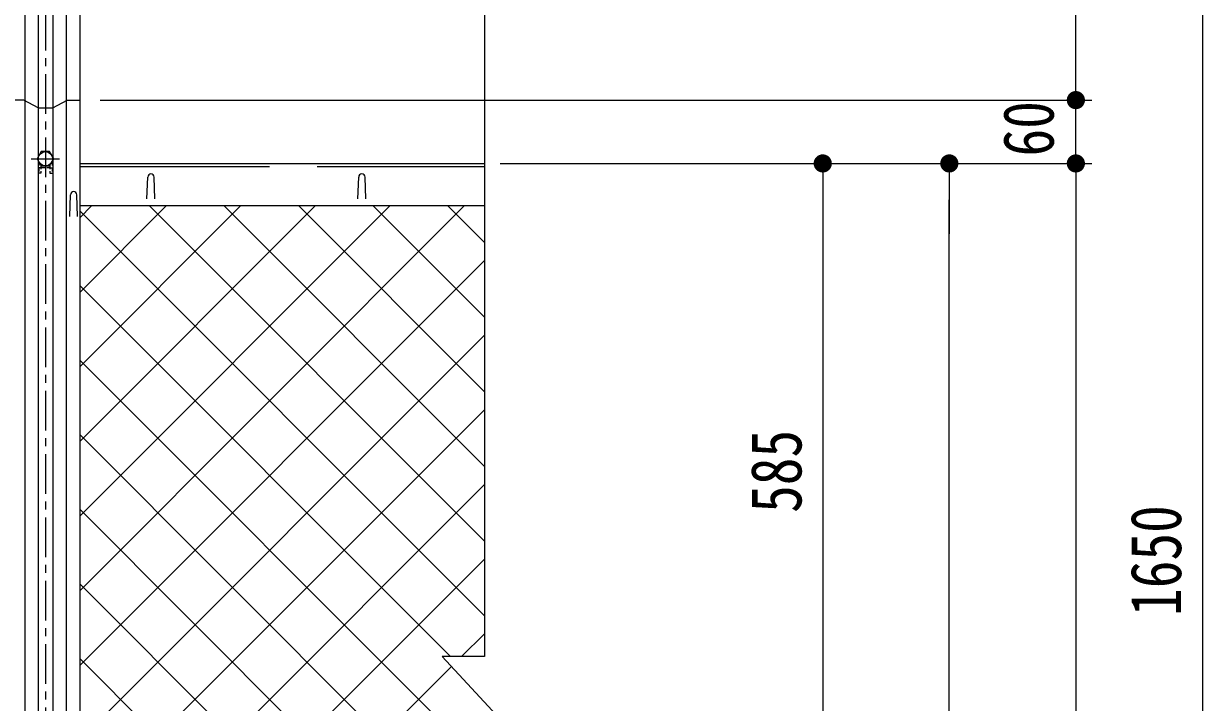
# Model space of a CAD drawing. Units: millimetres, scale not verified. Extents: x -4455 to 4455, y -3150 to 3150.
# Drawn here: x -1514 to -396, y 531 to 1175 of the extents above; entities that cross this region are included whole.
import ezdxf
from ezdxf.enums import TextEntityAlignment as Align

# ---------------------------------------------------------------- set-up
doc = ezdxf.new("R2010")
doc.units = ezdxf.units.MM
doc.header["$LTSCALE"] = 30
for name, pattern in [('DASHED', [7.5, 6, -1.5]), ('USER1', [2, 1.25, -0.25, 0.25, -0.25]), ('USER2', [1.125, 0.75, -0.125, 0.125, -0.125]), ('USER3', [0.1875, 0.125, -0.0625]), ('USER4', [4, 2.5, -0.5, 0.5, -0.5])]:
    doc.linetypes.add(name, pattern=pattern)
for name, color, linetype, lineweight in [('0-2_D-STR1', 1, 'Continuous', 18), ('0-3_1部材', 7, 'Continuous', 9), ('0-5_D-STR2', 1, 'Continuous', 13), ('0-6_D-STR-DIM', 4, 'Continuous', 13), ('0-7_D-BMK', 2, 'USER2', 13), ('0-8_D-STR3', 3, 'Continuous', 13), ('0-E_SUNPOU', 1, 'Continuous', 18)]:
    doc.layers.add(name, color=color, linetype=linetype, lineweight=lineweight)
doc.styles.add('ＭＳ ゴシック', font='')
doc.styles.get('ＭＳ ゴシック').set_extended_font_data('MS Gothic')

# ---------------------------------------------------------------- blocks, each defined once
blk = doc.blocks.new('M1')
at = {"layer": '0-E_SUNPOU'}
blk.add_line((-7.5, 0), (-57.86, 0), dxfattribs=at)
for points in [[(0, 0), (-7.5, 0), (-7.44, 0.94)], [(0, 0), (-7.44, -0.94), (-7.5, 0)], [(0, 0), (-7.44, 0.94), (-7.26, 1.87)], [(0, 0), (-7.26, -1.87), (-7.44, -0.94)], [(0, 0), (-7.26, 1.87), (-6.97, 2.76)], [(0, 0), (-6.97, -2.76), (-7.26, -1.87)], [(0, 0), (-6.97, 2.76), (-6.57, 3.61)], [(0, 0), (-6.57, -3.61), (-6.97, -2.76)], [(0, 0), (-6.57, 3.61), (-6.07, 4.41)], [(0, 0), (-6.07, -4.41), (-6.57, -3.61)], [(0, 0), (-6.07, 4.41), (-5.47, 5.13)], [(0, 0), (-5.47, -5.13), (-6.07, -4.41)], [(0, 0), (-5.47, 5.13), (-4.78, 5.78)], [(0, 0), (-4.78, -5.78), (-5.47, -5.13)], [(0, 0), (-4.78, 5.78), (-4.02, 6.33)], [(0, 0), (-4.02, -6.33), (-4.78, -5.78)], [(0, 0), (-4.02, 6.33), (-3.19, 6.79)], [(0, 0), (-3.19, -6.79), (-4.02, -6.33)], [(0, 0), (-3.19, 6.79), (-2.32, 7.13)], [(0, 0), (-2.32, -7.13), (-3.19, -6.79)], [(0, 0), (-2.32, 7.13), (-1.41, 7.37)], [(0, 0), (-1.41, -7.37), (-2.32, -7.13)], [(0, 0), (-1.41, 7.37), (-0.47, 7.49)], [(0, 0), (-0.47, -7.49), (-1.41, -7.37)], [(0, 0), (-0.47, 7.49), (0.47, 7.49)], [(0, 0), (0.47, -7.49), (-0.47, -7.49)], [(0, 0), (0.47, 7.49), (1.41, 7.37)], [(0, 0), (1.41, 7.37), (2.32, 7.13)], [(0, 0), (2.32, 7.13), (3.19, 6.79)], [(0, 0), (3.19, 6.79), (4.02, 6.33)], [(0, 0), (4.02, 6.33), (4.78, 5.78)], [(0, 0), (4.78, 5.78), (5.47, 5.13)], [(0, 0), (5.47, 5.13), (6.07, 4.41)], [(0, 0), (6.07, 4.41), (6.57, 3.61)], [(0, 0), (6.57, 3.61), (6.97, 2.76)], [(0, 0), (6.97, 2.76), (7.26, 1.87)], [(0, 0), (7.26, 1.87), (7.44, 0.94)], [(0, 0), (7.44, 0.94), (7.5, 0)], [(0, 0), (1.41, -7.37), (0.47, -7.49)], [(0, 0), (2.32, -7.13), (1.41, -7.37)], [(0, 0), (3.19, -6.79), (2.32, -7.13)], [(0, 0), (4.02, -6.33), (3.19, -6.79)], [(0, 0), (4.78, -5.78), (4.02, -6.33)], [(0, 0), (5.47, -5.13), (4.78, -5.78)], [(0, 0), (6.07, -4.41), (5.47, -5.13)], [(0, 0), (6.57, -3.61), (6.07, -4.41)], [(0, 0), (6.97, -2.76), (6.57, -3.61)], [(0, 0), (7.26, -1.87), (6.97, -2.76)], [(0, 0), (7.44, -0.94), (7.26, -1.87)], [(0, 0), (7.5, 0), (7.44, -0.94)]]:
    blk.add_solid(points, dxfattribs=at)

msp = doc.modelspace()

# ---------------------------------------------------------------- linework, layer by layer
at = {"layer": '0-2_D-STR1'}
for p, q in [((-1512.49, 1491.72), (-1512.5, -362.99)), ((-1473.51, 1491.72), (-1473.52, -362.99)), ((-1460.51, 1491.72), (-1460.52, -362.99)), ((-1500.01, 1473.92), (-1500.02, -362.99)), ((-1486.01, 1473.92), (-1486.02, -362.99)), ((-1486.02, 1094.77), (-1472.52, 1102.01)), ((-1472.52, 1102.01), (-1460.51, 1102.01)), ((-1500.02, 1094.77), (-1486.02, 1094.77)), ((-1460.52, 1042.01), (-1076.85, 1042.01)), ((-1396.77, 1008.51), (-1396.02, 1029.01)), ((-1389.27, 1008.51), (-1390.02, 1029.01)), ((-1470, 991.86), (-1469.25, 1012.36)), ((-1462.5, 991.86), (-1463.25, 1012.36)), ((-1460.52, 1002.01), (-1076.85, 1002.01))]:
    msp.add_line(p, q, dxfattribs=at)
at = {"layer": '0-2_D-STR1', "linetype": 'DASHED'}
msp.add_line((-1460.52, 1039.01), (-1076.85, 1039.01), dxfattribs=at)
at = {"layer": '0-2_D-STR1'}
msp.add_lwpolyline([(-1500.02, 1094.77), (-1513.5, 1102.01), (-1525.51, 1102.01)], dxfattribs=at)
for centre in [(-1393.02, 1029.01), (-1466.25, 1012.36)]:
    msp.add_arc(centre, 3, 0, 180, dxfattribs=at)
at = {"layer": '0-3_1部材', "color": 3, "lineweight": 18}
for p, q in [((-1196.77, 1008.51), (-1196.02, 1029.01)), ((-1189.27, 1008.51), (-1190.02, 1029.01))]:
    msp.add_line(p, q, dxfattribs=at)
msp.add_arc((-1193.02, 1029.01), 3, 0, 180, dxfattribs=at)
at = {"layer": '0-5_D-STR2', "color": 2}
for p, q in [((-1460.51, 990.59), (-1449.1, 1002.01)), ((-1460.51, 919.88), (-1378.39, 1002.01)), ((-1460.51, 849.17), (-1307.68, 1002.01)), ((-1460.51, 778.46), (-1236.97, 1002.01)), ((-1460.51, 707.75), (-1166.25, 1002.01)), ((-1460.51, 637.04), (-1095.54, 1002.01)), ((-1076.85, 613.52), (-1460.51, 997.18)), ((-1076.85, 684.23), (-1394.63, 1002.01)), ((-1076.85, 754.94), (-1323.92, 1002.01)), ((-1076.85, 825.65), (-1253.21, 1002.01)), ((-1076.85, 896.36), (-1182.5, 1002.01)), ((-1076.85, 967.07), (-1111.79, 1002.01)), ((-1460.51, 566.33), (-1076.85, 949.99)), ((-1108.81, 574.77), (-1460.51, 926.47)), ((-1460.51, 495.62), (-1076.85, 879.28)), ((-1076.85, 472.1), (-1460.51, 855.76)), ((-1132.48, 457.01), (-1460.51, 785.05)), ((-1357.7, 457.01), (-1076.85, 737.86)), ((-1203.19, 457.01), (-1460.51, 714.34)), ((-1286.99, 457.01), (-1076.85, 667.15)), ((-1273.9, 457.01), (-1460.51, 643.63)), ((-1098.52, 574.77), (-1076.85, 596.44)), ((-1344.61, 457.01), (-1460.51, 572.92))]:
    msp.add_line(p, q, dxfattribs=at)
for points in [[(-1460.51, 424.91), (-1428.41, 457.01), (-1076.85, 808.57)], [(-1460.52, 212.77), (-1216.28, 457.01), (-1108.03, 565.26)]]:
    msp.add_lwpolyline(points, dxfattribs=at)
at = {"layer": '0-6_D-STR-DIM'}
for p, q in [((-1076.85, 1489.71), (-1076.85, 574.77)), ((-1116.85, 574.77), (-1036.85, 488.61)), ((-1076.85, 574.77), (-1116.85, 574.77))]:
    msp.add_line(p, q, dxfattribs=at)
at = {"layer": '0-6_D-STR-DIM', "color": 1, "lineweight": 18}
for p, q in [((-516, 1136.51), (-516, 1457.22)), ((-396, 1457.22), (-396, -123.49)), ((-516, 1136.51), (-516, 1171.01)), ((-1441.02, 1102.01), (-501, 1102.01)), ((-1441.02, 1102.01), (-501, 1102.01)), ((-516, 1042.01), (-516, 1102.01)), ((-1061.85, 1042.01), (-621, 1042.01)), ((-1061.85, 1042.01), (-741, 1042.01)), ((-1061.85, 1042.01), (-501, 1042.01)), ((-1061.85, 1042.01), (-501, 1042.01)), ((-756, 1007.51), (-756, 491.51)), ((-636, -93.49), (-636, 1007.51)), ((-516, 1007.51), (-516, 973.01)), ((-516, 1007.51), (-516, -123.49))]:
    msp.add_line(p, q, dxfattribs=at)
at = {"layer": '0-7_D-BMK', "linetype": 'USER1'}
msp.add_line((-1493.02, 1546.63), (-1493.02, -385.83), dxfattribs=at)
at = {"layer": '0-7_D-BMK', "linetype": 'USER4'}
msp.add_line((-1506.45, 1046.46), (-1479.57, 1046.46), dxfattribs=at)
at = {"layer": '0-8_D-STR3', "color": 1, "linetype": 'USER3'}
for p, q in [((-1499.27, 1043.71), (-1499.27, 1032.78)), ((-1498.45, 1042.28), (-1499.27, 1042.28)), ((-1488.77, 1040.24), (-1488.77, 1032.78)), ((-1487.59, 1042.28), (-1486.77, 1042.28)), ((-1486.77, 1043.71), (-1486.77, 1032.78)), ((-1497.27, 1037.78), (-1499.27, 1037.78)), ((-1497.27, 1038.01), (-1488.77, 1038.01)), ((-1488.77, 1037.78), (-1486.77, 1037.78)), ((-1488.77, 1032.78), (-1486.77, 1032.78))]:
    msp.add_line(p, q, dxfattribs=at)
at = {"layer": '0-8_D-STR3'}
msp.add_lwpolyline([(-1485.18, 1046.46), (-1489.1, 1053.25), (-1496.94, 1053.25), (-1500.86, 1046.46), (-1496.94, 1039.67), (-1489.1, 1039.67)], close=True, dxfattribs=at)
at = {"layer": '0-8_D-STR3', "color": 1, "linetype": 'USER3'}
msp.add_lwpolyline([(-1497.27, 1040.24), (-1497.27, 1032.78), (-1499.27, 1032.78)], dxfattribs=at)
at = {"layer": '0-8_D-STR3'}
msp.add_circle((-1493.02, 1046.46), 6.8, dxfattribs=at)

# ---------------------------------------------------------------- block references
at = {"layer": '0-6_D-STR-DIM', "xscale": 1.15, "yscale": 1.15}
for p, rotation in [((-516, 1102.01), 270), ((-516, 1102.01), 270), ((-756, 1042.01), 90), ((-636, 1042.01), 90), ((-516, 1042.01), 90), ((-516, 1042.01), 90)]:
    msp.add_blockref('M1', p, dxfattribs=dict(at, rotation=rotation))

# ---------------------------------------------------------------- texts
at = {"layer": '0-6_D-STR-DIM', "color": 3, "style": 'ＭＳ ゴシック', "width": 0.8}
for s, p in [('60', (-522.59, 1048.62)), ('585', (-761.75, 710.93)), ('1650', (-401.75, 613.34))]:
    msp.add_text(s, height=48.17, rotation=90, dxfattribs=at).set_placement(p, align=Align.BOTTOM_LEFT)

doc.saveas('drawing.dxf')
